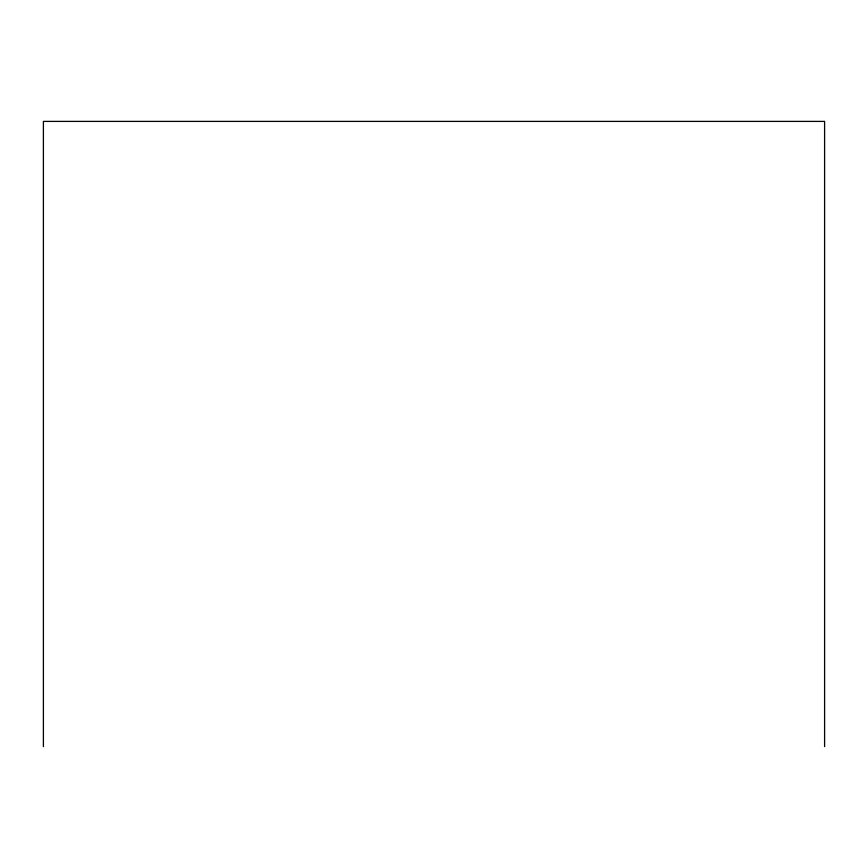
<?xml version="1.0" encoding="UTF-8"?>
<svg xmlns="http://www.w3.org/2000/svg" width="868" height="868" viewBox="0 0 868 868"><rect width="100%" height="100%" fill="white"/><g stroke="black" fill="none" stroke-linecap="round" stroke-linejoin="round"><path stroke-width="1.3" d="M824.6 746.599L824.6 121.401L43.4 121.401L43.4 746.599"/></g></svg>
